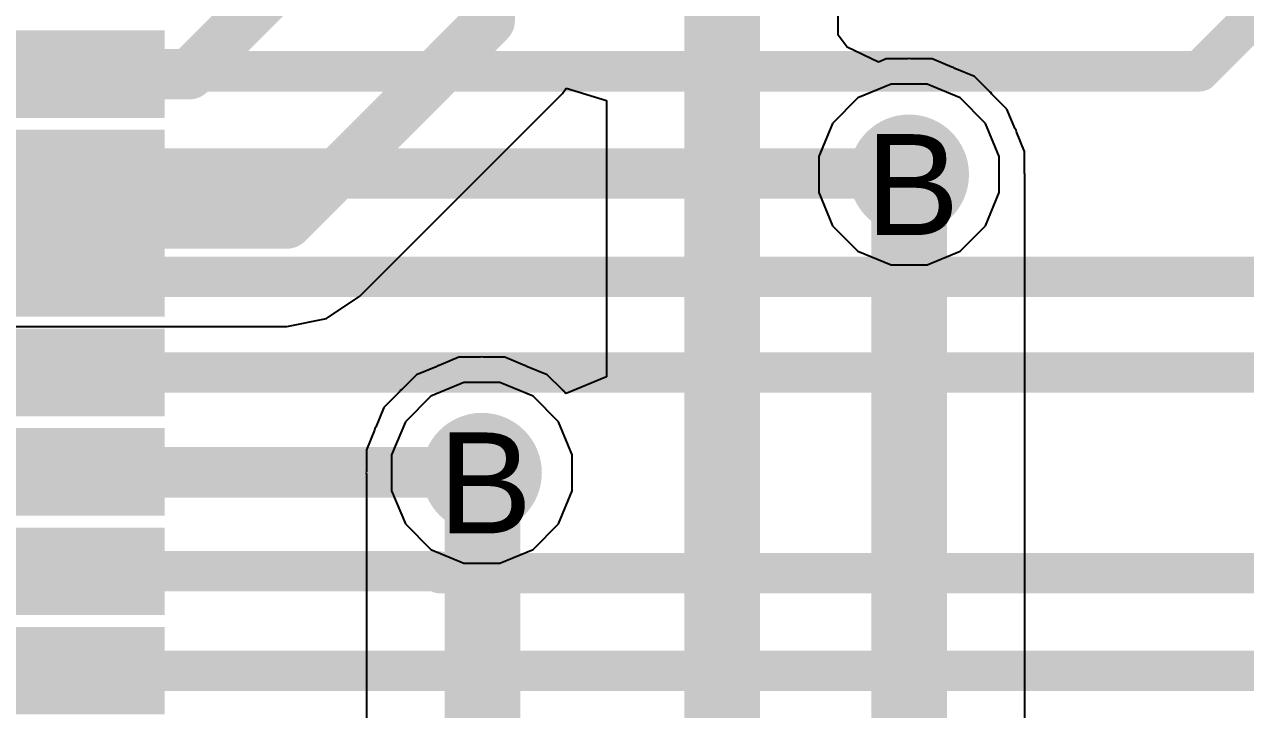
# Model space of a CAD drawing. Header units: inches. Extents: x 0 to 5379, y 0 to 5429.
# Drawn here: x 107.81 to 113.95, y 84.41 to 87.86 of the extents above; entities that cross this region are included whole.
import ezdxf

# ---------------------------------------------------------------- set-up
doc = ezdxf.new("R2010")
doc.units = ezdxf.units.IN
for name, color, linetype in [('Bottom Layer', 5, 'Continuous'), ('Bottom Solder', 6, 'Continuous'), ('Drill Drawing', 1, 'Continuous'), ('GND01', 16, 'Continuous'), ('GND02', 76, 'Continuous'), ('PWR', 156, 'Continuous'), ('SIG 01', 90, 'Continuous'), ('Top Layer', 1, 'Continuous'), ('Top Paste', 8, 'Continuous'), ('Top Solder', 216, 'Continuous'), ('Via Holes', 16, 'Continuous')]:
    doc.layers.add(name, color=color, linetype=linetype)
doc.styles.add('Arial', font='', dxfattribs={"height": 0.2})
doc.styles.get('Arial').set_extended_font_data('Arial')

# ---------------------------------------------------------------- blocks, each defined once
blk = doc.blocks.new('64_VFQFPN_9X9_147')
at = {"layer": 'Top Layer'}
for points in [[(4.07, 0.4), (4.93, 0.4), (4.93, 0.1), (4.07, 0.1)], [(4.07, -0.1), (4.93, -0.1), (4.93, -0.4), (4.07, -0.4)], [(4.07, -0.6), (4.93, -0.6), (4.93, -0.9), (4.07, -0.9)], [(4.07, -1.1), (4.93, -1.1), (4.93, -1.4), (4.07, -1.4)], [(4.07, -1.6), (4.93, -1.6), (4.93, -1.9), (4.07, -1.9)], [(4.07, -2.1), (4.93, -2.1), (4.93, -2.4), (4.07, -2.4)], [(4.07, -2.6), (4.93, -2.6), (4.93, -2.9), (4.07, -2.9)]]:
    blk.add_hatch(color=1, dxfattribs=at).paths.add_polyline_path(points)
at = {"layer": 'Top Paste'}
for points in [[(4.07, 0.4), (4.93, 0.4), (4.93, 0.1), (4.07, 0.1)], [(4.07, -0.1), (4.93, -0.1), (4.93, -0.4), (4.07, -0.4)], [(4.07, -0.6), (4.93, -0.6), (4.93, -0.9), (4.07, -0.9)], [(4.07, -1.1), (4.93, -1.1), (4.93, -1.4), (4.07, -1.4)], [(4.07, -1.6), (4.93, -1.6), (4.93, -1.9), (4.07, -1.9)], [(4.07, -2.1), (4.93, -2.1), (4.93, -2.4), (4.07, -2.4)], [(4.07, -2.6), (4.93, -2.6), (4.93, -2.9), (4.07, -2.9)]]:
    blk.add_hatch(color=8, dxfattribs=at).paths.add_polyline_path(points)
at = {"layer": 'Top Solder'}
for points in [[(4, 0.47), (5, 0.47), (5, 0.03), (4, 0.03)], [(4, -0.03), (5, -0.03), (5, -0.47), (4, -0.47)], [(4, -0.53), (5, -0.53), (5, -0.97), (4, -0.97)], [(4, -1.03), (5, -1.03), (5, -1.47), (4, -1.47)], [(4, -1.53), (5, -1.53), (5, -1.97), (4, -1.97)], [(4, -2.03), (5, -2.03), (5, -2.47), (4, -2.47)], [(4, -2.53), (5, -2.53), (5, -2.97), (4, -2.97)]]:
    blk.add_hatch(color=216, dxfattribs=at).paths.add_polyline_path(points)

msp = doc.modelspace()

# ---------------------------------------------------------------- hatches: boundary and pattern name
at = {"layer": 'Bottom Layer'}
h = msp.add_hatch(color=5, dxfattribs=at)
edge = h.paths.add_edge_path()
edge.add_arc((112.2592, 87.1024), 0.2, 0, 360)
h = msp.add_hatch(color=5, dxfattribs=at)
edge = h.paths.add_edge_path()
edge.add_arc((110.1103, 85.6024), 0.2, 0, 360)
at = {"layer": 'Bottom Solder'}
h = msp.add_hatch(color=6, dxfattribs=at)
edge = h.paths.add_edge_path()
edge.add_arc((112.2592, 87.1024), 0.3016, 0, 360)
h = msp.add_hatch(color=6, dxfattribs=at)
edge = h.paths.add_edge_path()
edge.add_arc((110.1103, 85.6024), 0.3016, 0, 360)
at = {"layer": 'GND01'}
h = msp.add_hatch(color=16, dxfattribs=at)
edge = h.paths.add_edge_path()
edge.add_arc((112.2592, 87.1024), 0.2, 0, 360)
h = msp.add_hatch(color=16, dxfattribs=at)
edge = h.paths.add_edge_path()
edge.add_arc((110.1103, 85.6024), 0.2, 0, 360)
at = {"layer": 'GND02'}
h = msp.add_hatch(color=76, dxfattribs=at)
edge = h.paths.add_edge_path()
edge.add_arc((112.2592, 87.1024), 0.2, 0, 360)
h = msp.add_hatch(color=76, dxfattribs=at)
edge = h.paths.add_edge_path()
edge.add_arc((110.1103, 85.6024), 0.2, 0, 360)
at = {"layer": 'PWR'}
h = msp.add_hatch(color=156, dxfattribs=at)
edge = h.paths.add_edge_path()
edge.add_arc((112.2592, 87.1024), 0.2, 0, 360)
h = msp.add_hatch(color=156, dxfattribs=at)
edge = h.paths.add_edge_path()
edge.add_arc((110.1103, 85.6024), 0.2, 0, 360)
at = {"layer": 'SIG 01'}
h = msp.add_hatch(color=90, dxfattribs=at)
edge = h.paths.add_edge_path()
edge.add_arc((112.2592, 87.1024), 0.2, 0, 360)
h = msp.add_hatch(color=90, dxfattribs=at)
edge = h.paths.add_edge_path()
edge.add_arc((110.1103, 85.6024), 0.2, 0, 360)
at = {"layer": 'Top Layer'}
h = msp.add_hatch(color=1, dxfattribs=at)
edge = h.paths.add_edge_path()
edge.add_arc((112.2592, 87.1024), 0.2, 0, 360)
h = msp.add_hatch(color=1, dxfattribs=at)
edge = h.paths.add_edge_path()
edge.add_arc((110.1103, 85.6024), 0.2, 0, 360)
at = {"layer": 'Top Solder'}
h = msp.add_hatch(color=216, dxfattribs=at)
edge = h.paths.add_edge_path()
edge.add_arc((112.2592, 87.1024), 0.3016, 0, 360)
h = msp.add_hatch(color=216, dxfattribs=at)
edge = h.paths.add_edge_path()
edge.add_arc((110.1103, 85.6024), 0.3016, 0, 360)
at = {"layer": 'Via Holes'}
h = msp.add_hatch(color=7, dxfattribs=at)
edge = h.paths.add_edge_path()
edge.add_arc((112.2592, 87.1024), 0.1, 0, 360)
h = msp.add_hatch(color=7, dxfattribs=at)
edge = h.paths.add_edge_path()
edge.add_arc((110.1103, 85.6024), 0.1, 0, 360)

# ---------------------------------------------------------------- linework, layer by layer
at = {"layer": 'Bottom Layer'}
for p, q in [((112.1689, 87.5564), (112.0021, 87.4873)), ((112.3496, 87.5564), (112.1689, 87.5564)), ((112.5164, 87.4873), (112.3496, 87.5564)), ((112.0021, 87.4873), (111.8744, 87.3596)), ((112.6441, 87.3596), (112.5164, 87.4873)), ((111.8744, 87.3596), (111.8052, 87.1927)), ((112.7132, 87.1927), (112.6441, 87.3596)), ((111.8052, 87.1927), (111.8052, 87.0121)), ((112.7132, 87.0121), (112.7132, 87.1927)), ((111.8052, 87.0121), (111.8744, 86.8452)), ((112.6441, 86.8452), (112.7132, 87.0121)), ((111.8744, 86.8452), (112.0021, 86.7175)), ((112.5164, 86.7175), (112.6441, 86.8452)), ((112.0021, 86.7175), (112.1689, 86.6484)), ((112.3496, 86.6484), (112.5164, 86.7175)), ((112.1689, 86.6484), (112.3496, 86.6484)), ((110.02, 86.0564), (109.8531, 85.9873)), ((110.2006, 86.0564), (110.02, 86.0564)), ((110.3675, 85.9873), (110.2006, 86.0564)), ((109.8531, 85.9873), (109.7254, 85.8596)), ((110.4952, 85.8596), (110.3675, 85.9873)), ((109.7254, 85.8596), (109.6563, 85.6927)), ((110.5643, 85.6927), (110.4952, 85.8596)), ((109.6563, 85.6927), (109.6563, 85.5121)), ((110.5643, 85.5121), (110.5643, 85.6927)), ((109.6563, 85.5121), (109.7254, 85.3452)), ((110.4952, 85.3452), (110.5643, 85.5121)), ((109.7254, 85.3452), (109.8531, 85.2175)), ((110.3675, 85.2175), (110.4952, 85.3452)), ((109.8531, 85.2175), (110.02, 85.1484)), ((110.2006, 85.1484), (110.3675, 85.2175)), ((110.02, 85.1484), (110.2006, 85.1484))]:
    msp.add_line(p, q, dxfattribs=at)
at = {"layer": 'GND01'}
for p, q in [((112.1689, 87.5564), (112.0021, 87.4873)), ((112.3496, 87.5564), (112.1689, 87.5564)), ((112.5164, 87.4873), (112.3496, 87.5564)), ((112.0021, 87.4873), (111.8744, 87.3596)), ((112.6441, 87.3596), (112.5164, 87.4873)), ((111.8744, 87.3596), (111.8052, 87.1927)), ((112.7132, 87.1927), (112.6441, 87.3596)), ((111.8052, 87.1927), (111.8052, 87.0121)), ((112.7132, 87.0121), (112.7132, 87.1927)), ((111.8052, 87.0121), (111.8744, 86.8452)), ((112.6441, 86.8452), (112.7132, 87.0121)), ((111.8744, 86.8452), (112.0021, 86.7175)), ((112.5164, 86.7175), (112.6441, 86.8452)), ((112.0021, 86.7175), (112.1689, 86.6484)), ((112.3496, 86.6484), (112.5164, 86.7175)), ((112.1689, 86.6484), (112.3496, 86.6484)), ((110.02, 86.0564), (109.8531, 85.9873)), ((110.2006, 86.0564), (110.02, 86.0564)), ((110.3675, 85.9873), (110.2006, 86.0564)), ((109.8531, 85.9873), (109.7254, 85.8596)), ((110.4952, 85.8596), (110.3675, 85.9873)), ((109.7254, 85.8596), (109.6563, 85.6927)), ((110.5643, 85.6927), (110.4952, 85.8596)), ((109.6563, 85.6927), (109.6563, 85.5121)), ((110.5643, 85.5121), (110.5643, 85.6927)), ((109.6563, 85.5121), (109.7254, 85.3452)), ((110.4952, 85.3452), (110.5643, 85.5121)), ((109.7254, 85.3452), (109.8531, 85.2175)), ((110.3675, 85.2175), (110.4952, 85.3452)), ((109.8531, 85.2175), (110.02, 85.1484)), ((110.2006, 85.1484), (110.3675, 85.2175)), ((110.02, 85.1484), (110.2006, 85.1484))]:
    msp.add_line(p, q, dxfattribs=at)
at = {"layer": 'GND02'}
for p, q in [((112.1689, 87.5564), (112.0021, 87.4873)), ((112.3496, 87.5564), (112.1689, 87.5564)), ((112.5164, 87.4873), (112.3496, 87.5564)), ((112.0021, 87.4873), (111.8744, 87.3596)), ((112.6441, 87.3596), (112.5164, 87.4873)), ((111.8744, 87.3596), (111.8052, 87.1927)), ((112.7132, 87.1927), (112.6441, 87.3596)), ((111.8052, 87.1927), (111.8052, 87.0121)), ((112.7132, 87.0121), (112.7132, 87.1927)), ((111.8052, 87.0121), (111.8744, 86.8452)), ((112.6441, 86.8452), (112.7132, 87.0121)), ((111.8744, 86.8452), (112.0021, 86.7175)), ((112.5164, 86.7175), (112.6441, 86.8452)), ((112.0021, 86.7175), (112.1689, 86.6484)), ((112.3496, 86.6484), (112.5164, 86.7175)), ((112.1689, 86.6484), (112.3496, 86.6484)), ((110.02, 86.0564), (109.8531, 85.9873)), ((110.2006, 86.0564), (110.02, 86.0564)), ((110.3675, 85.9873), (110.2006, 86.0564)), ((109.8531, 85.9873), (109.7254, 85.8596)), ((110.4952, 85.8596), (110.3675, 85.9873)), ((109.7254, 85.8596), (109.6563, 85.6927)), ((110.5643, 85.6927), (110.4952, 85.8596)), ((109.6563, 85.6927), (109.6563, 85.5121)), ((110.5643, 85.5121), (110.5643, 85.6927)), ((109.6563, 85.5121), (109.7254, 85.3452)), ((110.4952, 85.3452), (110.5643, 85.5121)), ((109.7254, 85.3452), (109.8531, 85.2175)), ((110.3675, 85.2175), (110.4952, 85.3452)), ((109.8531, 85.2175), (110.02, 85.1484)), ((110.2006, 85.1484), (110.3675, 85.2175)), ((110.02, 85.1484), (110.2006, 85.1484))]:
    msp.add_line(p, q, dxfattribs=at)
at = {"layer": 'PWR'}
for p, q in [((112.1689, 87.5564), (112.0021, 87.4873)), ((112.3496, 87.5564), (112.1689, 87.5564)), ((112.5164, 87.4873), (112.3496, 87.5564)), ((112.0021, 87.4873), (111.8744, 87.3596)), ((112.6441, 87.3596), (112.5164, 87.4873)), ((111.8744, 87.3596), (111.8052, 87.1927)), ((112.7132, 87.1927), (112.6441, 87.3596)), ((111.8052, 87.1927), (111.8052, 87.0121)), ((112.7132, 87.0121), (112.7132, 87.1927)), ((111.8052, 87.0121), (111.8744, 86.8452)), ((112.6441, 86.8452), (112.7132, 87.0121)), ((111.8744, 86.8452), (112.0021, 86.7175)), ((112.5164, 86.7175), (112.6441, 86.8452)), ((112.0021, 86.7175), (112.1689, 86.6484)), ((112.3496, 86.6484), (112.5164, 86.7175)), ((112.1689, 86.6484), (112.3496, 86.6484)), ((110.02, 86.0564), (109.8531, 85.9873)), ((110.2006, 86.0564), (110.02, 86.0564)), ((110.3675, 85.9873), (110.2006, 86.0564)), ((109.8531, 85.9873), (109.7254, 85.8596)), ((110.4952, 85.8596), (110.3675, 85.9873)), ((109.7254, 85.8596), (109.6563, 85.6927)), ((110.5643, 85.6927), (110.4952, 85.8596)), ((109.6563, 85.6927), (109.6563, 85.5121)), ((110.5643, 85.5121), (110.5643, 85.6927)), ((109.6563, 85.5121), (109.7254, 85.3452)), ((110.4952, 85.3452), (110.5643, 85.5121)), ((109.7254, 85.3452), (109.8531, 85.2175)), ((110.3675, 85.2175), (110.4952, 85.3452)), ((109.8531, 85.2175), (110.02, 85.1484)), ((110.2006, 85.1484), (110.3675, 85.2175)), ((110.02, 85.1484), (110.2006, 85.1484))]:
    msp.add_line(p, q, dxfattribs=at)
at = {"layer": 'SIG 01'}
for p, q in [((111.9021, 87.8033), (111.9021, 88.6024)), ((111.9475, 87.7435), (111.9021, 87.8033)), ((112.1053, 87.6675), (111.9475, 87.7435)), ((112.1437, 87.6834), (112.1053, 87.6675)), ((112.2507, 87.6834), (112.1437, 87.6834)), ((112.2592, 87.6851), (112.2507, 87.6834)), ((112.2678, 87.6834), (112.2592, 87.6851)), ((112.3748, 87.6834), (112.2678, 87.6834)), ((112.4737, 87.6424), (112.3748, 87.6834)), ((112.4822, 87.6407), (112.4737, 87.6424)), ((112.4895, 87.6359), (112.4822, 87.6407)), ((112.5884, 87.5949), (112.4895, 87.6359)), ((112.664, 87.5193), (112.5884, 87.5949)), ((109.496, 86.4901), (110.5156, 87.5098)), ((110.5156, 87.5098), (110.5336, 87.5366)), ((110.5336, 87.5366), (110.7368, 87.4749)), ((112.6713, 87.5144), (112.664, 87.5193)), ((112.6761, 87.5072), (112.6713, 87.5144)), ((112.7518, 87.4315), (112.6761, 87.5072)), ((110.7368, 87.4749), (110.7368, 86.085)), ((112.7928, 87.3326), (112.7518, 87.4315)), ((112.7976, 87.3254), (112.7928, 87.3326)), ((112.7993, 87.3169), (112.7976, 87.3254)), ((112.8402, 87.218), (112.7993, 87.3169)), ((112.8402, 87.1109), (112.8402, 87.218)), ((112.8419, 87.1024), (112.8402, 87.1109)), ((112.8419, 68.7408), (112.8419, 87.1024)), ((109.328, 86.3778), (109.496, 86.4901)), ((109.1297, 86.3384), (109.328, 86.3778)), ((94.8773, 86.3384), (109.1297, 86.3384)), ((109.8801, 86.1359), (109.7812, 86.0949)), ((109.8873, 86.1407), (109.8801, 86.1359)), ((109.8958, 86.1424), (109.8873, 86.1407)), ((109.9947, 86.1834), (109.8958, 86.1424)), ((110.1018, 86.1834), (109.9947, 86.1834)), ((110.1103, 86.1851), (110.1018, 86.1834)), ((110.1188, 86.1834), (110.1103, 86.1851)), ((110.2259, 86.1834), (110.1188, 86.1834)), ((110.3248, 86.1424), (110.2259, 86.1834)), ((110.3333, 86.1407), (110.3248, 86.1424)), ((110.3405, 86.1359), (110.3333, 86.1407)), ((110.4394, 86.0949), (110.3405, 86.1359)), ((109.7812, 86.0949), (109.7055, 86.0193)), ((110.5151, 86.0193), (110.4394, 86.0949)), ((110.7368, 86.085), (110.5336, 86.0008)), ((109.6934, 86.0072), (109.6177, 85.9315)), ((109.6983, 86.0144), (109.6934, 86.0072)), ((109.7055, 86.0193), (109.6983, 86.0144)), ((110.5223, 86.0144), (110.5151, 86.0193)), ((110.5247, 86.012), (110.5223, 86.0144)), ((110.5296, 86.0048), (110.5247, 86.012)), ((110.5336, 86.0008), (110.5296, 86.0048)), ((109.6177, 85.9315), (109.5768, 85.8326)), ((109.572, 85.8254), (109.5703, 85.8169)), ((109.5768, 85.8326), (109.572, 85.8254)), ((109.5703, 85.8169), (109.5293, 85.718)), ((109.5293, 85.718), (109.5293, 85.6109)), ((109.5293, 85.6109), (109.5276, 85.6024)), ((109.5276, 85.6024), (109.5293, 85.5939)), ((109.5293, 85.5939), (109.5293, 85.4868)), ((109.5293, 85.4868), (109.53, 85.4851)), ((109.53, 85.4851), (109.53, 81.3856))]:
    msp.add_line(p, q, dxfattribs=at)
for points in [[(110.1494, 87.876, 0.254, 0.254, 0), (110.1494, 93.1418, 0.254, 0.254, 0)], [(111.3194, 69.13, 0.381, 0.381, 0), (111.3194, 88.6024, 0.381, 0.381, 0)], [(108.6384, 87.6072, 0.254, 0.254, 0), (109.2604, 88.2292, 0.254, 0.254, 0)], [(109.1297, 86.8564, 0.254, 0.254, 0), (110.1494, 87.876, 0.254, 0.254, 0)], [(99.7539, 87.6072, 0.254, 0.254, 0), (108.6384, 87.6072, 0.254, 0.254, 0)], [(112.2592, 68.7408, 0.381, 0.381, 0), (112.2592, 87.1024, 0.381, 0.381, 0)], [(94.6628, 86.8564, 0.254, 0.254, 0), (109.1297, 86.8564, 0.254, 0.254, 0)], [(110.1103, 85.6024, 0.381, 0.381, 0), (110.1127, 85.6, 0.381, 0.381, 0)], [(110.1127, 71.1491, 0.381, 0.381, 0), (110.1127, 85.6, 0.381, 0.381, 0)]]:
    msp.add_lwpolyline(points, format="xyseb", dxfattribs=at)
for points in [[(110.0859, 87.876, 0.127, 0.127, 1), (110.2129, 87.876, 0.127, 0.127, 1)], [(110.0859, 87.876, 0.127, 0.127, 1), (110.2129, 87.876, 0.127, 0.127, 1)], [(108.5749, 87.6072, 0.127, 0.127, 1), (108.7019, 87.6072, 0.127, 0.127, 1)], [(108.5749, 87.6072, 0.127, 0.127, 1), (108.7019, 87.6072, 0.127, 0.127, 1)], [(112.164, 87.1024, 0.1905, 0.1905, 1), (112.3545, 87.1024, 0.1905, 0.1905, 1)], [(109.0662, 86.8564, 0.127, 0.127, 1), (109.1932, 86.8564, 0.127, 0.127, 1)], [(109.0662, 86.8564, 0.127, 0.127, 1), (109.1932, 86.8564, 0.127, 0.127, 1)], [(110.015, 85.6024, 0.1905, 0.1905, 1), (110.2055, 85.6024, 0.1905, 0.1905, 1)], [(110.0174, 85.6, 0.1905, 0.1905, 1), (110.2079, 85.6, 0.1905, 0.1905, 1)], [(110.0174, 85.6, 0.1905, 0.1905, 1), (110.2079, 85.6, 0.1905, 0.1905, 1)]]:
    msp.add_lwpolyline(points, format="xyseb", close=True, dxfattribs=at)
at = {"layer": 'Top Layer'}
for points in [[(113.7199, 87.6214, 0.2032, 0.2032, 0), (116.2181, 90.1196, 0.2032, 0.2032, 0)], [(108.0282, 87.6214, 0.2032, 0.2032, 0), (113.7199, 87.6214, 0.2032, 0.2032, 0)], [(108.014, 87.1072, 0.254, 0.254, 0), (112.2592, 87.1072, 0.254, 0.254, 0)], [(108.014, 86.6072, 0.2032, 0.2032, 0), (108.0338, 86.5874, 0.2032, 0.2032, 0)], [(108.0338, 86.5874, 0.2032, 0.2032, 0), (115.3069, 86.5874, 0.2032, 0.2032, 0)], [(108.014, 86.1072, 0.2032, 0.2032, 0), (115.6382, 86.1072, 0.2032, 0.2032, 0)], [(108.0188, 85.612, 0.254, 0.254, 0), (108.026, 85.6048, 0.254, 0.254, 0)], [(108.026, 85.6048, 0.254, 0.254, 0), (110.1079, 85.6048, 0.254, 0.254, 0)], [(108.014, 85.6072, 0.2032, 0.2032, 0), (108.0164, 85.6048, 0.2032, 0.2032, 0)], [(110.1079, 85.6048, 0.254, 0.254, 0), (110.1103, 85.6024, 0.254, 0.254, 0)], [(108.014, 85.1072, 0.2032, 0.2032, 0), (109.8916, 85.1072, 0.2032, 0.2032, 0)], [(109.8916, 85.1072, 0.2032, 0.2032, 0), (109.9012, 85.0976, 0.2032, 0.2032, 0)], [(109.9012, 85.0976, 0.2032, 0.2032, 0), (115.6692, 85.0976, 0.2032, 0.2032, 0)], [(108.014, 84.6072, 0.2032, 0.2032, 0), (114.5542, 84.6072, 0.2032, 0.2032, 0)]]:
    msp.add_lwpolyline(points, format="xyseb", dxfattribs=at)
for points in [[(107.9774, 87.6214, 0.1016, 0.1016, 1), (108.079, 87.6214, 0.1016, 0.1016, 1)], [(113.6691, 87.6214, 0.1016, 0.1016, 1), (113.7707, 87.6214, 0.1016, 0.1016, 1)], [(113.6691, 87.6214, 0.1016, 0.1016, 1), (113.7707, 87.6214, 0.1016, 0.1016, 1)], [(107.9505, 87.1072, 0.127, 0.127, 1), (108.0775, 87.1072, 0.127, 0.127, 1)], [(112.1957, 87.1072, 0.127, 0.127, 1), (112.3227, 87.1072, 0.127, 0.127, 1)], [(107.9632, 86.6072, 0.1016, 0.1016, 1), (108.0648, 86.6072, 0.1016, 0.1016, 1)], [(107.983, 86.5874, 0.1016, 0.1016, 1), (108.0846, 86.5874, 0.1016, 0.1016, 1)], [(107.983, 86.5874, 0.1016, 0.1016, 1), (108.0846, 86.5874, 0.1016, 0.1016, 1)], [(107.9632, 86.1072, 0.1016, 0.1016, 1), (108.0648, 86.1072, 0.1016, 0.1016, 1)], [(107.9553, 85.612, 0.127, 0.127, 1), (108.0823, 85.612, 0.127, 0.127, 1)], [(107.9625, 85.6048, 0.127, 0.127, 1), (108.0895, 85.6048, 0.127, 0.127, 1)], [(107.9625, 85.6048, 0.127, 0.127, 1), (108.0895, 85.6048, 0.127, 0.127, 1)], [(107.9632, 85.6072, 0.1016, 0.1016, 1), (108.0648, 85.6072, 0.1016, 0.1016, 1)], [(107.9656, 85.6048, 0.1016, 0.1016, 1), (108.0672, 85.6048, 0.1016, 0.1016, 1)], [(110.0444, 85.6048, 0.127, 0.127, 1), (110.1714, 85.6048, 0.127, 0.127, 1)], [(110.0444, 85.6048, 0.127, 0.127, 1), (110.1714, 85.6048, 0.127, 0.127, 1)], [(110.0468, 85.6024, 0.127, 0.127, 1), (110.1738, 85.6024, 0.127, 0.127, 1)], [(107.9632, 85.1072, 0.1016, 0.1016, 1), (108.0648, 85.1072, 0.1016, 0.1016, 1)], [(109.8408, 85.1072, 0.1016, 0.1016, 1), (109.9424, 85.1072, 0.1016, 0.1016, 1)], [(109.8408, 85.1072, 0.1016, 0.1016, 1), (109.9424, 85.1072, 0.1016, 0.1016, 1)], [(109.8504, 85.0976, 0.1016, 0.1016, 1), (109.952, 85.0976, 0.1016, 0.1016, 1)], [(109.8504, 85.0976, 0.1016, 0.1016, 1), (109.952, 85.0976, 0.1016, 0.1016, 1)], [(107.9632, 84.6072, 0.1016, 0.1016, 1), (108.0648, 84.6072, 0.1016, 0.1016, 1)]]:
    msp.add_lwpolyline(points, format="xyseb", close=True, dxfattribs=at)

# ---------------------------------------------------------------- block references
msp.add_blockref('64_VFQFPN_9X9_147', (103.514, 87.3572))

# ---------------------------------------------------------------- texts
at = {"layer": 'Drill Drawing', "style": 'Arial'}
for p in [(112.0392, 86.7977), (109.8902, 85.2977)]:
    msp.add_text('B', height=0.508, dxfattribs=at).set_placement(p)

doc.saveas('drawing.dxf')
